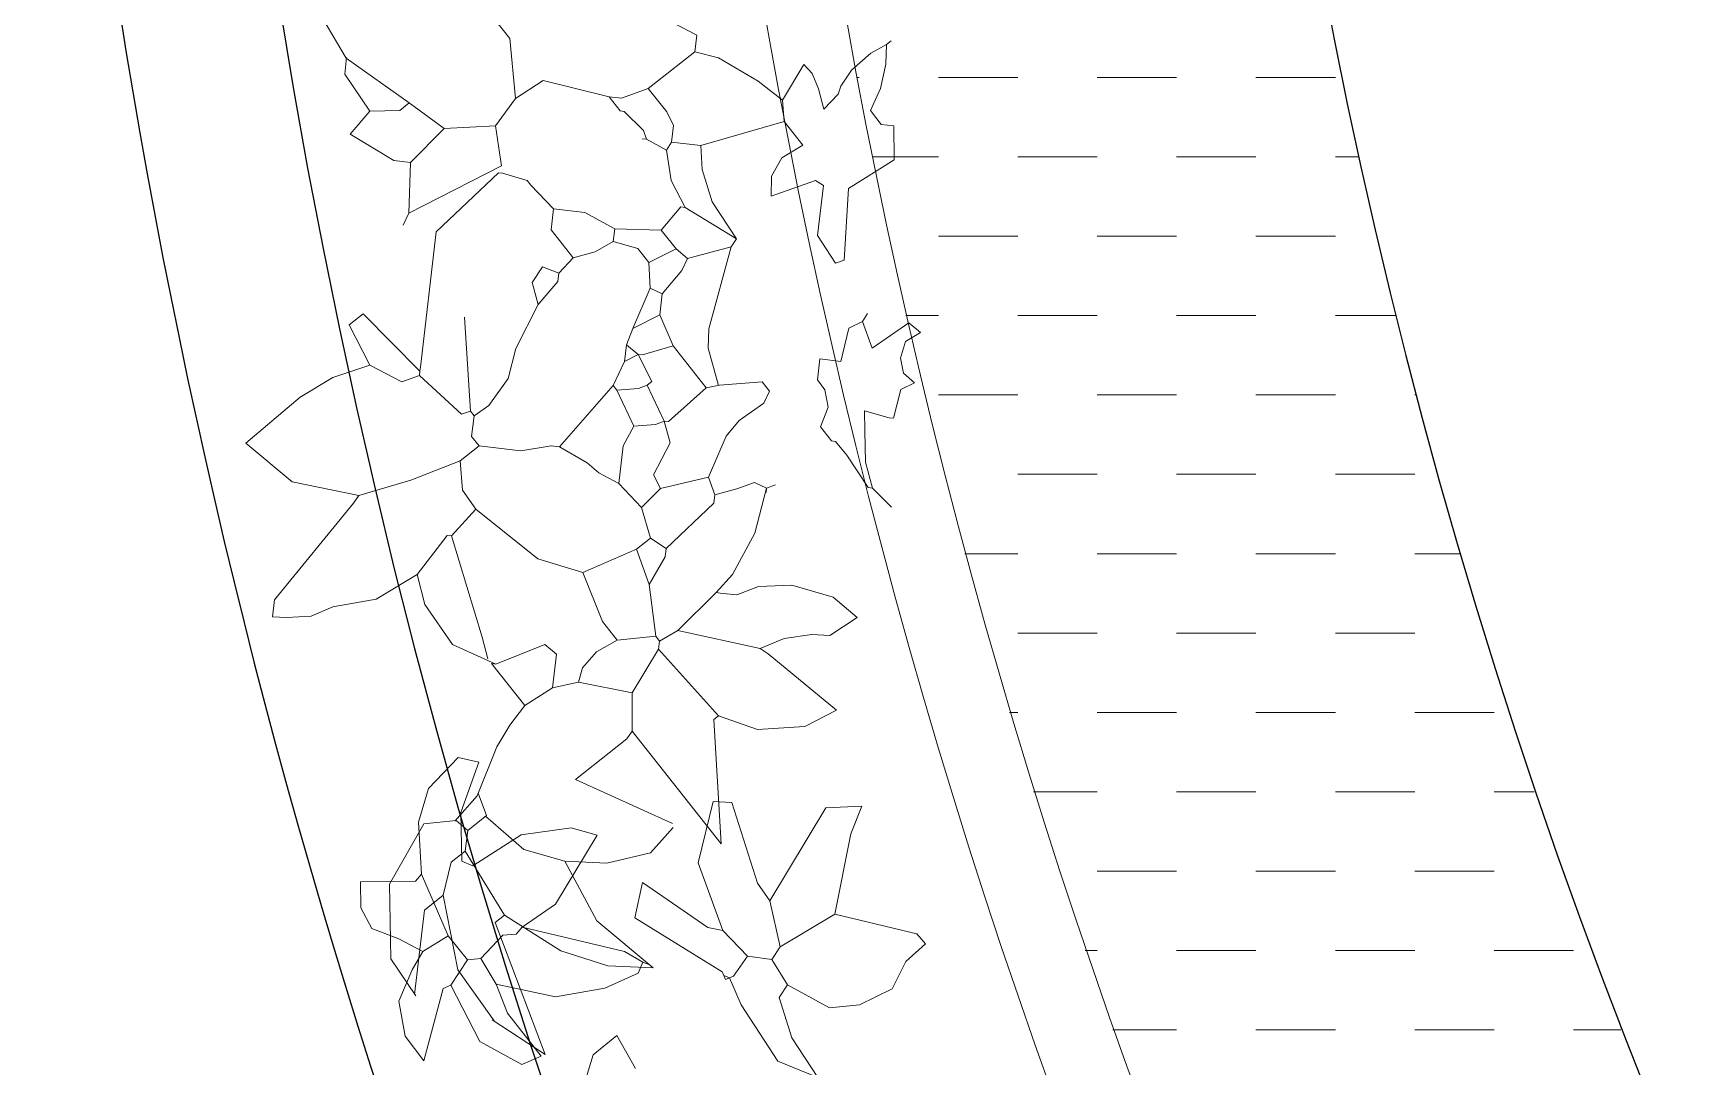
# Model space of a CAD drawing. Header units: millimetres. Extents: x 217.8 to 250.3, y 155.3 to 171.1.
# Drawn here: x 239.392 to 240.443, y 160.592 to 161.243 of the extents above; entities that cross this region are included whole.
import ezdxf

# ---------------------------------------------------------------- set-up
doc = ezdxf.new("R2010")
doc.units = ezdxf.units.MM
for name, color, linetype, lineweight in [('ACQUA', 151, 'Continuous', 20), ('VERDE_giardino', 74, 'Continuous', 9), ('VETRATE', 171, 'Continuous', 9)]:
    doc.layers.add(name, color=color, linetype=linetype, lineweight=lineweight)
doc.layers.add('PROIEZIONI', color=145, linetype='Continuous')

msp = doc.modelspace()

# ---------------------------------------------------------------- hatches: boundary and pattern name
at = {"layer": 'ACQUA'}
h = msp.add_hatch(dxfattribs=at)
h.set_pattern_fill('DASH', color=256, scale=0.4, style=0)
h.set_pattern_definition([(0, (358.711986, -43.13463), (0.05, 0.05), [0.05, -0.05])])
h.paths.add_polyline_path([(244.3418, 165.9229), (244.3418, 165.6204, -0.174446), (246.5631, 164.4613), (246.7837, 164.6645, 0.17708)])
h.paths.add_polyline_path([(243.3257, 165.9208, 2.20923), (247.8419, 161.9543), (247.5419, 161.9543, -2.193796), (243.3257, 165.6181)])

# ---------------------------------------------------------------- linework, layer by layer
at = {"layer": 'PROIEZIONI'}
for radius, end in [(4.45, 218.0722), (4.35, 219.1114), (3.7, 0)]:
    msp.add_arc((243.8419, 161.9543), radius, 42.6531, end, dxfattribs=at)
at = {"layer": 'VERDE_giardino'}
for p, q in [((239.6688, 161.2694), (239.6921, 161.24)), ((239.5889, 161.2277), (239.5739, 161.2528)), ((239.7897, 161.2526), (239.8098, 161.2422)), ((239.6921, 161.24), (239.6956, 161.2022)), ((239.8098, 161.2422), (239.8086, 161.2317)), ((239.7791, 161.2084), (239.8086, 161.2317)), ((239.8235, 161.2279), (239.8086, 161.2317)), ((239.9194, 161.2308), (239.9073, 161.22)), ((239.9293, 161.2362), (239.9194, 161.2308)), ((239.9288, 161.2238), (239.9293, 161.2362)), ((239.9293, 161.2362), (239.9322, 161.2385)), ((239.588, 161.2175), (239.5892, 161.2281)), ((239.6286, 161.1994), (239.5889, 161.2277)), ((239.8485, 161.2132), (239.8235, 161.2279)), ((239.8637, 161.2011), (239.8771, 161.2236)), ((239.8824, 161.218), (239.8771, 161.2236)), ((239.8864, 161.2082), (239.8824, 161.218)), ((239.9073, 161.22), (239.9005, 161.21)), ((239.9255, 161.2085), (239.9288, 161.2238)), ((239.6039, 161.1943), (239.588, 161.2175)), ((239.6956, 161.2022), (239.713, 161.2135)), ((239.7545, 161.2033), (239.713, 161.2135)), ((239.7624, 161.2024), (239.7791, 161.2084)), ((239.7791, 161.2084), (239.7908, 161.1937)), ((239.8637, 161.2011), (239.8485, 161.2132)), ((239.8898, 161.1954), (239.8864, 161.2082)), ((239.9005, 161.21), (239.8989, 161.205)), ((239.9191, 161.1946), (239.9255, 161.2085)), ((239.6227, 161.1947), (239.6286, 161.1994)), ((239.6286, 161.1994), (239.6507, 161.1834)), ((239.6956, 161.2022), (239.6829, 161.185)), ((239.7545, 161.2033), (239.7615, 161.1945)), ((239.7545, 161.2033), (239.7624, 161.2024)), ((239.8637, 161.2011), (239.8648, 161.1877)), ((239.8989, 161.205), (239.8898, 161.1954)), ((239.6039, 161.1943), (239.5915, 161.1797)), ((239.6039, 161.1943), (239.6227, 161.1947)), ((239.7615, 161.1945), (239.7641, 161.1941)), ((239.7641, 161.1941), (239.7761, 161.1821)), ((239.7908, 161.1937), (239.7951, 161.1852)), ((239.8123, 161.1725), (239.8648, 161.1877)), ((239.8648, 161.1877), (239.8765, 161.1729)), ((239.926, 161.1858), (239.9191, 161.1946)), ((239.5915, 161.1797), (239.619, 161.1631)), ((239.6295, 161.1619), (239.6507, 161.1834)), ((239.6507, 161.1834), (239.6829, 161.185)), ((239.6829, 161.185), (239.6867, 161.1597)), ((239.7754, 161.1768), (239.7781, 161.1765)), ((239.7761, 161.1821), (239.7781, 161.1765)), ((239.7781, 161.1765), (239.7906, 161.1697)), ((239.7951, 161.1852), (239.7939, 161.1746)), ((239.9339, 161.1849), (239.926, 161.1858)), ((239.9339, 161.1849), (239.9341, 161.1635)), ((239.7906, 161.1697), (239.7939, 161.1746)), ((239.7906, 161.1697), (239.7937, 161.1506)), ((239.7939, 161.1746), (239.8123, 161.1725)), ((239.8131, 161.1575), (239.8123, 161.1725)), ((239.8765, 161.1729), (239.8633, 161.1648)), ((239.619, 161.1631), (239.6295, 161.1619)), ((239.6295, 161.1619), (239.6284, 161.13)), ((239.6284, 161.13), (239.6867, 161.1597)), ((239.6848, 161.1554), (239.6457, 161.1183)), ((239.6874, 161.1551), (239.6848, 161.1554)), ((239.6874, 161.1551), (239.7029, 161.1506)), ((239.8195, 161.1371), (239.8131, 161.1575)), ((239.8633, 161.1648), (239.8568, 161.1533)), ((239.9341, 161.1635), (239.9053, 161.1455)), ((239.7029, 161.1506), (239.7053, 161.1477)), ((239.7053, 161.1477), (239.7195, 161.1326)), ((239.7937, 161.1506), (239.8024, 161.1336)), ((239.8568, 161.1533), (239.8566, 161.1406)), ((239.8566, 161.1406), (239.8845, 161.1506)), ((239.8845, 161.1506), (239.8895, 161.1474)), ((239.8895, 161.1474), (239.8858, 161.1158)), ((239.9053, 161.1455), (239.9026, 161.1004)), ((239.7874, 161.1193), (239.7998, 161.1339)), ((239.7998, 161.1339), (239.8024, 161.1336)), ((239.8024, 161.1336), (239.8348, 161.1137)), ((239.8348, 161.1137), (239.8195, 161.1371)), ((239.6284, 161.13), (239.6248, 161.1224)), ((239.7195, 161.1326), (239.718, 161.1195)), ((239.7195, 161.1326), (239.7393, 161.1304)), ((239.7393, 161.1304), (239.7581, 161.1201)), ((239.6457, 161.1183), (239.6357, 161.033)), ((239.718, 161.1195), (239.7319, 161.1018)), ((239.7572, 161.1122), (239.7581, 161.1201)), ((239.7581, 161.1201), (239.7874, 161.1193)), ((239.7874, 161.1193), (239.7967, 161.1075)), ((239.8315, 161.1088), (239.8348, 161.1137)), ((239.8858, 161.1158), (239.8971, 161.0984)), ((239.7319, 161.1018), (239.7457, 161.1055)), ((239.7457, 161.1055), (239.7572, 161.1122)), ((239.7572, 161.1122), (239.7727, 161.1077)), ((239.7727, 161.1077), (239.7796, 161.0989)), ((239.7796, 161.0989), (239.7967, 161.1075)), ((239.7967, 161.1075), (239.804, 161.1013)), ((239.804, 161.1013), (239.8315, 161.1088)), ((239.8315, 161.1088), (239.8174, 161.057)), ((239.706, 161.0862), (239.7125, 161.0961)), ((239.7125, 161.0961), (239.7228, 161.0922)), ((239.7222, 161.0869), (239.7228, 161.0922)), ((239.7228, 161.0922), (239.7319, 161.1018)), ((239.7796, 161.0989), (239.7804, 161.0828)), ((239.788, 161.0792), (239.8004, 161.0938)), ((239.8004, 161.0938), (239.804, 161.1013)), ((239.8971, 161.0984), (239.9026, 161.1004)), ((239.7098, 161.0724), (239.706, 161.0862)), ((239.7098, 161.0724), (239.7222, 161.0869)), ((239.7694, 161.0573), (239.7804, 161.0828)), ((239.7804, 161.0828), (239.788, 161.0792)), ((239.6958, 161.0446), (239.7098, 161.0724)), ((239.7865, 161.066), (239.788, 161.0792)), ((239.5908, 161.0596), (239.5996, 161.0666)), ((239.5996, 161.0666), (239.6354, 161.0304)), ((239.6672, 161.0053), (239.6634, 161.0645)), ((239.7694, 161.0573), (239.7865, 161.066)), ((239.7865, 161.066), (239.7948, 161.0463)), ((239.9056, 161.0574), (239.9141, 161.0617)), ((239.9174, 161.0667), (239.9141, 161.0617)), ((239.9141, 161.0617), (239.9202, 161.045)), ((239.9202, 161.045), (239.9434, 161.0609)), ((239.9434, 161.0609), (239.9507, 161.0547)), ((239.6038, 161.0341), (239.5908, 161.0596)), ((239.7655, 161.0471), (239.7694, 161.0573)), ((239.8174, 161.057), (239.817, 161.045)), ((239.9005, 161.0366), (239.9056, 161.0574)), ((239.9413, 161.0491), (239.9507, 161.0547)), ((239.6958, 161.0446), (239.691, 161.0257)), ((239.7643, 161.0366), (239.7655, 161.0471)), ((239.7643, 161.0366), (239.7728, 161.0409)), ((239.7655, 161.0471), (239.7728, 161.0409)), ((239.7728, 161.0409), (239.7815, 161.0239)), ((239.7728, 161.0409), (239.7755, 161.0406)), ((239.7755, 161.0406), (239.7948, 161.0463)), ((239.7948, 161.0463), (239.8157, 161.0199)), ((239.817, 161.045), (239.8234, 161.0214)), ((239.9381, 161.0385), (239.9413, 161.0491)), ((239.5806, 161.0264), (239.6038, 161.0341)), ((239.6038, 161.0341), (239.6239, 161.0237)), ((239.6351, 161.0277), (239.6354, 161.0304)), ((239.6354, 161.0304), (239.6357, 161.033)), ((239.7572, 161.0214), (239.7643, 161.0366)), ((239.8858, 161.025), (239.8873, 161.0382)), ((239.8873, 161.0382), (239.9005, 161.0366)), ((239.9399, 161.0292), (239.9381, 161.0385)), ((239.947, 161.0231), (239.9399, 161.0292)), ((239.5599, 161.0141), (239.5806, 161.0264)), ((239.6239, 161.0237), (239.6351, 161.0277)), ((239.6351, 161.0277), (239.6616, 161.0033)), ((239.691, 161.0257), (239.6788, 161.0087)), ((239.7233, 160.9827), (239.7572, 161.0214)), ((239.7572, 161.0214), (239.7595, 161.0185)), ((239.7595, 161.0185), (239.773, 161.0195)), ((239.7595, 161.0185), (239.7702, 160.9958)), ((239.773, 161.0195), (239.7786, 161.0216)), ((239.7815, 161.0239), (239.7786, 161.0216)), ((239.7786, 161.0216), (239.7893, 160.9989)), ((239.7919, 160.9986), (239.8157, 161.0199)), ((239.8157, 161.0199), (239.824, 161.0216)), ((239.824, 161.0216), (239.8509, 161.0237)), ((239.8509, 161.0237), (239.8556, 161.0179)), ((239.8556, 161.0179), (239.852, 161.0103)), ((239.8904, 161.0186), (239.8858, 161.025)), ((239.8925, 161.0078), (239.8904, 161.0186)), ((239.9336, 161.0007), (239.9384, 161.0188)), ((239.9384, 161.0188), (239.947, 161.0231)), ((239.5257, 160.985), (239.5599, 161.0141)), ((239.6788, 161.0087), (239.6695, 161.0023)), ((239.852, 161.0103), (239.8365, 160.9994)), ((239.8876, 160.9954), (239.8925, 161.0078)), ((239.6616, 161.0033), (239.6672, 161.0053)), ((239.6672, 161.0053), (239.6695, 161.0023)), ((239.6695, 161.0023), (239.6679, 160.9892)), ((239.7702, 160.9958), (239.7837, 160.9969)), ((239.7837, 160.9969), (239.7893, 160.9989)), ((239.7893, 160.9989), (239.793, 160.9852)), ((239.7893, 160.9989), (239.7919, 160.9986)), ((239.8365, 160.9994), (239.8282, 160.9894)), ((239.9155, 161.0055), (239.931, 161.001)), ((239.9156, 160.9928), (239.9155, 161.0055)), ((239.931, 161.001), (239.9336, 161.0007)), ((239.6679, 160.9892), (239.6726, 160.9833)), ((239.7634, 160.9833), (239.7702, 160.9958)), ((239.8282, 160.9894), (239.8171, 160.9636)), ((239.8923, 160.9895), (239.8876, 160.9954)), ((239.8923, 160.9895), (239.8946, 160.9866)), ((239.8946, 160.9866), (239.8972, 160.9862)), ((239.8972, 160.9862), (239.9042, 160.9774)), ((239.9161, 160.9731), (239.9156, 160.9928)), ((239.5549, 160.9607), (239.5257, 160.985)), ((239.6608, 160.974), (239.6726, 160.9833)), ((239.6726, 160.9833), (239.6989, 160.9802)), ((239.6989, 160.9802), (239.718, 160.9833)), ((239.718, 160.9833), (239.7233, 160.9827)), ((239.7233, 160.9827), (239.7408, 160.9726)), ((239.7606, 160.9596), (239.7634, 160.9833)), ((239.793, 160.9852), (239.7826, 160.965)), ((239.9042, 160.9774), (239.9178, 160.9571)), ((239.6608, 160.974), (239.6296, 160.9618)), ((239.6622, 160.9555), (239.6608, 160.974)), ((239.7408, 160.9726), (239.748, 160.9664)), ((239.748, 160.9664), (239.7606, 160.9596)), ((239.9205, 160.9568), (239.9161, 160.9731)), ((239.5968, 160.9521), (239.5549, 160.9607)), ((239.6296, 160.9618), (239.5968, 160.9521)), ((239.6706, 160.9435), (239.6622, 160.9555)), ((239.7606, 160.9596), (239.7749, 160.9446)), ((239.7749, 160.9446), (239.7869, 160.9565)), ((239.7826, 160.965), (239.7869, 160.9565)), ((239.7869, 160.9565), (239.8171, 160.9636)), ((239.8171, 160.9636), (239.8212, 160.9525)), ((239.8212, 160.9525), (239.835, 160.9562)), ((239.835, 160.9562), (239.8461, 160.9602)), ((239.8461, 160.9602), (239.8537, 160.9567)), ((239.8464, 160.9284), (239.8537, 160.9567)), ((239.8534, 160.954), (239.8537, 160.9567)), ((239.8537, 160.9567), (239.8593, 160.9587)), ((239.9178, 160.9571), (239.9205, 160.9568)), ((239.9205, 160.9568), (239.9324, 160.9447)), ((239.5437, 160.8863), (239.5936, 160.9472)), ((239.5936, 160.9472), (239.5968, 160.9521)), ((239.7749, 160.9446), (239.7806, 160.9252)), ((239.7905, 160.9187), (239.8206, 160.9472)), ((239.8206, 160.9472), (239.8212, 160.9525)), ((239.6552, 160.9266), (239.6706, 160.9435)), ((239.6706, 160.9435), (239.7096, 160.9122)), ((239.6337, 160.9024), (239.6526, 160.9269)), ((239.6526, 160.9269), (239.6552, 160.9266)), ((239.6552, 160.9266), (239.6745, 160.8629)), ((239.7718, 160.9182), (239.7806, 160.9252)), ((239.7806, 160.9252), (239.7905, 160.9187)), ((239.8323, 160.9022), (239.8464, 160.9284)), ((239.738, 160.9035), (239.7718, 160.9182)), ((239.7718, 160.9182), (239.7798, 160.8959)), ((239.7798, 160.8959), (239.7899, 160.9134)), ((239.7899, 160.9134), (239.7905, 160.9187)), ((239.6078, 160.8867), (239.6337, 160.9024)), ((239.6384, 160.8835), (239.6337, 160.9024)), ((239.7096, 160.9122), (239.738, 160.9035)), ((239.738, 160.9035), (239.7504, 160.8727)), ((239.822, 160.891), (239.8323, 160.9022)), ((239.7798, 160.8959), (239.784, 160.8634)), ((239.8486, 160.8948), (239.8351, 160.8894)), ((239.8697, 160.8956), (239.8486, 160.8948)), ((239.8956, 160.888), (239.8697, 160.8956)), ((239.5425, 160.8757), (239.5437, 160.8863)), ((239.5806, 160.8819), (239.5668, 160.876)), ((239.5806, 160.8819), (239.6078, 160.8867)), ((239.6559, 160.8581), (239.6384, 160.8835)), ((239.7978, 160.8671), (239.822, 160.891)), ((239.822, 160.891), (239.8246, 160.8906)), ((239.8351, 160.8894), (239.8246, 160.8906)), ((239.9109, 160.8752), (239.8956, 160.888)), ((239.5513, 160.8753), (239.5425, 160.8757)), ((239.5668, 160.876), (239.5513, 160.8753)), ((239.7504, 160.8727), (239.7597, 160.8609)), ((239.9109, 160.8752), (239.8935, 160.8639)), ((239.6745, 160.8629), (239.6782, 160.8491)), ((239.7597, 160.8609), (239.7466, 160.8536)), ((239.7597, 160.8609), (239.784, 160.8634)), ((239.784, 160.8634), (239.7863, 160.8604)), ((239.7857, 160.8552), (239.7863, 160.8604)), ((239.7863, 160.8604), (239.7978, 160.8671)), ((239.7978, 160.8671), (239.8498, 160.8556)), ((239.8498, 160.8556), (239.8648, 160.8619)), ((239.8648, 160.8619), (239.8823, 160.8644)), ((239.8823, 160.8644), (239.8935, 160.8639)), ((239.6831, 160.8459), (239.6559, 160.8581)), ((239.6831, 160.8459), (239.714, 160.8583)), ((239.714, 160.8583), (239.7213, 160.8521)), ((239.7213, 160.8521), (239.7188, 160.831)), ((239.7466, 160.8536), (239.7377, 160.8436)), ((239.7691, 160.8277), (239.7857, 160.8552)), ((239.7857, 160.8552), (239.8235, 160.8133)), ((239.8498, 160.8556), (239.8548, 160.8524)), ((239.8548, 160.8524), (239.8978, 160.8168)), ((239.6805, 160.8462), (239.7014, 160.8197)), ((239.6805, 160.8462), (239.6831, 160.8459)), ((239.7377, 160.8436), (239.7352, 160.8344)), ((239.7014, 160.8197), (239.7188, 160.831)), ((239.7188, 160.831), (239.7352, 160.8344)), ((239.7352, 160.8344), (239.7691, 160.8277)), ((239.7014, 160.8197), (239.692, 160.8074)), ((239.7691, 160.8277), (239.769, 160.8037)), ((239.8206, 160.811), (239.8235, 160.8133)), ((239.8251, 160.7327), (239.8206, 160.811)), ((239.848, 160.8046), (239.8235, 160.8133)), ((239.8978, 160.8168), (239.8779, 160.8066)), ((239.692, 160.8074), (239.6838, 160.7938)), ((239.7334, 160.7732), (239.7657, 160.7988)), ((239.7657, 160.7988), (239.769, 160.8037)), ((239.769, 160.8037), (239.8251, 160.7327)), ((239.8779, 160.8066), (239.848, 160.8046)), ((239.6595, 160.7871), (239.6407, 160.7675)), ((239.6724, 160.784), (239.6595, 160.7871)), ((239.6838, 160.7938), (239.6715, 160.7629)), ((239.6611, 160.7524), (239.6724, 160.784)), ((239.6407, 160.7675), (239.6345, 160.7463)), ((239.7945, 160.7455), (239.7334, 160.7732)), ((239.6715, 160.7629), (239.6573, 160.7469)), ((239.6721, 160.7646), (239.6773, 160.7504)), ((239.8107, 160.7206), (239.82, 160.7593)), ((239.82, 160.7593), (239.8319, 160.7586)), ((239.8319, 160.7586), (239.848, 160.7078)), ((239.8557, 160.6966), (239.8911, 160.7552)), ((239.8911, 160.7552), (239.9137, 160.7563)), ((239.9068, 160.7389), (239.9137, 160.7563)), ((239.6378, 160.7452), (239.6163, 160.7072)), ((239.6345, 160.7463), (239.6363, 160.7135)), ((239.6378, 160.7452), (239.6582, 160.7473)), ((239.6582, 160.7473), (239.6655, 160.7411)), ((239.6617, 160.7216), (239.6611, 160.7524)), ((239.6773, 160.7504), (239.6655, 160.7411)), ((239.7009, 160.729), (239.6766, 160.75)), ((239.6639, 160.728), (239.6655, 160.7411)), ((239.6991, 160.7383), (239.6687, 160.7188)), ((239.7306, 160.7426), (239.6991, 160.7383)), ((239.7207, 160.6946), (239.747, 160.7381)), ((239.747, 160.7381), (239.7306, 160.7426)), ((239.7806, 160.727), (239.7948, 160.743)), ((239.8968, 160.6884), (239.9068, 160.7389)), ((239.6551, 160.721), (239.6639, 160.728)), ((239.6639, 160.728), (239.6886, 160.6877)), ((239.7267, 160.7216), (239.7009, 160.729)), ((239.7532, 160.7205), (239.7806, 160.727)), ((239.6325, 160.709), (239.6363, 160.7135)), ((239.6531, 160.6746), (239.6363, 160.7135)), ((239.65, 160.7002), (239.6551, 160.721)), ((239.6617, 160.7216), (239.6687, 160.7188)), ((239.7469, 160.684), (239.7267, 160.7216)), ((239.7267, 160.7216), (239.7532, 160.7205)), ((239.8261, 160.6781), (239.8107, 160.7206)), ((239.598, 160.7086), (239.6325, 160.709)), ((239.598, 160.7086), (239.5981, 160.6922)), ((239.6163, 160.7072), (239.617, 160.6602)), ((239.7707, 160.686), (239.7756, 160.7083)), ((239.7756, 160.7083), (239.8167, 160.6799)), ((239.848, 160.7078), (239.8557, 160.6966)), ((239.5981, 160.6922), (239.6051, 160.6793)), ((239.6382, 160.6909), (239.65, 160.7002)), ((239.6592, 160.6533), (239.65, 160.7002)), ((239.6997, 160.6802), (239.7207, 160.6946)), ((239.8623, 160.6678), (239.8557, 160.6966)), ((239.632, 160.6377), (239.6382, 160.6909)), ((239.6886, 160.6877), (239.6827, 160.683)), ((239.6827, 160.683), (239.7142, 160.5999)), ((239.6886, 160.6877), (239.7241, 160.6652)), ((239.7823, 160.6544), (239.7469, 160.684)), ((239.7707, 160.686), (239.8258, 160.652)), ((239.8623, 160.6678), (239.8968, 160.6884)), ((239.8968, 160.6884), (239.9483, 160.6759)), ((239.6051, 160.6793), (239.6221, 160.6728)), ((239.6221, 160.6728), (239.6371, 160.6648)), ((239.6371, 160.6648), (239.6531, 160.6746)), ((239.6531, 160.6746), (239.6653, 160.6596)), ((239.6737, 160.6603), (239.6876, 160.675)), ((239.6876, 160.675), (239.6959, 160.6757)), ((239.6959, 160.6757), (239.6997, 160.6802)), ((239.6997, 160.6802), (239.7642, 160.6647)), ((239.8167, 160.6799), (239.8261, 160.6781)), ((239.8261, 160.6781), (239.8418, 160.6618)), ((239.9483, 160.6759), (239.9539, 160.6697)), ((239.6371, 160.6648), (239.6305, 160.6533)), ((239.6653, 160.6596), (239.6737, 160.6603)), ((239.6737, 160.6603), (239.6834, 160.6443)), ((239.7241, 160.6652), (239.7538, 160.6558)), ((239.7642, 160.6647), (239.7757, 160.6581)), ((239.8328, 160.6492), (239.8418, 160.6618)), ((239.8418, 160.6618), (239.8571, 160.6597)), ((239.8571, 160.6597), (239.8623, 160.6678)), ((239.9414, 160.6585), (239.9539, 160.6697)), ((239.617, 160.6602), (239.6327, 160.6368)), ((239.6305, 160.6533), (239.622, 160.6335)), ((239.6549, 160.6436), (239.6653, 160.6596)), ((239.6821, 160.6212), (239.6592, 160.6533)), ((239.7518, 160.6417), (239.7729, 160.6511)), ((239.7538, 160.6558), (239.7823, 160.6544)), ((239.7729, 160.6511), (239.7757, 160.6581)), ((239.7757, 160.6581), (239.7792, 160.6567)), ((239.8268, 160.6496), (239.8258, 160.652)), ((239.8571, 160.6597), (239.8669, 160.6437)), ((239.9328, 160.6413), (239.9414, 160.6585)), ((239.6379, 160.5959), (239.65, 160.6415)), ((239.65, 160.6415), (239.6549, 160.6436)), ((239.6549, 160.6436), (239.673, 160.6081)), ((239.6834, 160.6443), (239.7208, 160.6363)), ((239.6834, 160.6443), (239.6906, 160.6259)), ((239.7208, 160.6363), (239.7518, 160.6417)), ((239.8268, 160.6496), (239.8303, 160.6482)), ((239.8279, 160.6471), (239.8268, 160.6496)), ((239.8279, 160.6471), (239.8303, 160.6482)), ((239.8303, 160.6482), (239.8328, 160.6492)), ((239.8303, 160.6482), (239.8377, 160.6312)), ((239.8617, 160.6357), (239.8669, 160.6437)), ((239.8669, 160.6437), (239.8934, 160.6292)), ((239.9122, 160.6311), (239.9328, 160.6413)), ((239.622, 160.6335), (239.626, 160.6114)), ((239.8608, 160.5957), (239.8377, 160.6312)), ((239.8697, 160.6103), (239.8617, 160.6357)), ((239.8934, 160.6292), (239.9122, 160.6311)), ((239.6809, 160.6218), (239.7142, 160.5999)), ((239.6906, 160.6259), (239.7117, 160.5988)), ((239.626, 160.6114), (239.6379, 160.5959)), ((239.673, 160.6081), (239.6995, 160.5935)), ((239.7594, 160.6119), (239.7444, 160.5996)), ((239.7712, 160.591), (239.7594, 160.6119)), ((239.8697, 160.6103), (239.886, 160.5854)), ((239.6995, 160.5935), (239.7117, 160.5988)), ((239.7385, 160.5798), (239.7444, 160.5996)), ((239.886, 160.5854), (239.8608, 160.5957))]:
    msp.add_line(p, q, dxfattribs=at)
for centre, start, end in [((239.6457, 161.1183), 133.142, 172.945), ((239.6378, 160.7452), 96.1023, 150.8313)]:
    msp.add_arc(centre, 0.000000331, start, end, dxfattribs=at)
at = {"layer": 'VETRATE'}
for radius, end in [(4.05, 223.0004), (4, 222.9863)]:
    msp.add_arc((243.8419, 161.9543), radius, 42.6531, end, dxfattribs=at)

doc.saveas('drawing.dxf')
